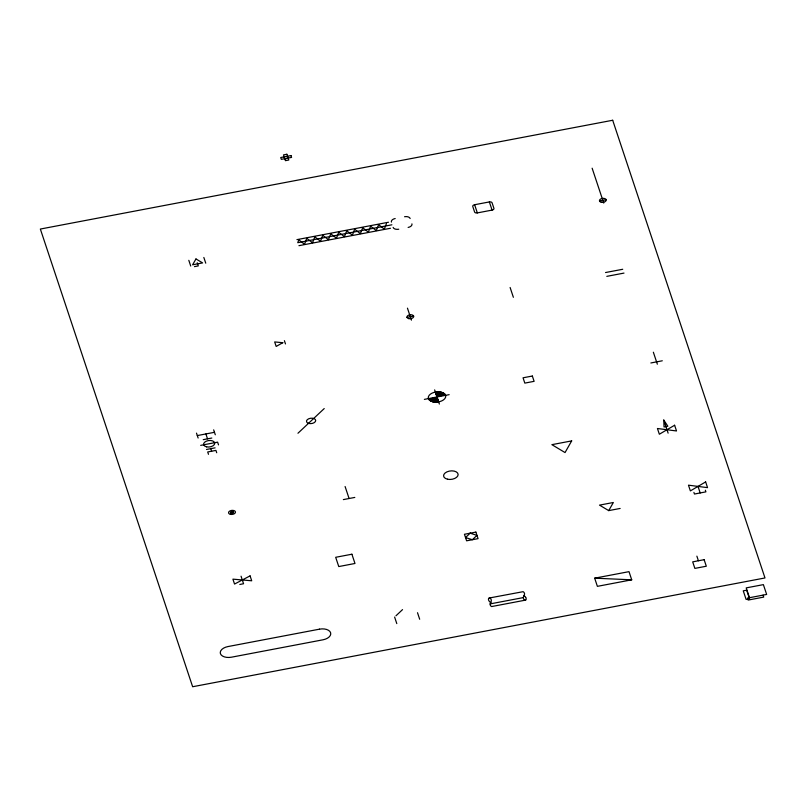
<?xml version="1.0" encoding="UTF-8"?>
<svg xmlns="http://www.w3.org/2000/svg" width="807" height="807" viewBox="0 0 807 807"><rect width="100%" height="100%" fill="white"/><g stroke="black" fill="none" stroke-linecap="round" stroke-linejoin="round"><path stroke-width="1.21" d="M386.422 223.68L384.314 229.097L378.584 224.699L376.304 230.59L370.625 226.232L368.345 232.113L362.666 227.766L360.386 233.647L354.656 229.249L352.366 235.14L346.697 230.782L344.407 236.663L338.728 232.315L336.448 238.196L330.719 233.798L328.439 239.689L322.76 235.331L320.48 241.212L314.801 236.855L312.521 242.746L306.791 238.347L304.501 244.239L298.822 239.881L297.733 242.695L391.889 224.8M608.7 510.619L613.35 502.499L599.52 505.121L608.7 510.619L620.149 508.45M297.954 433.248L324.222 408.564M395.965 615.791L402.532 609.618M490.807 602.647A9.714 5.639 -6.8 0 1 489.002 600.892A8.786 5.104 -6.8 0 1 488.477 599.339A5.013 2.915 -6.8 0 1 488.558 598.723A2.512 1.463 -6.8 0 1 488.891 598.179L489.698 598.027A2.512 1.463 -6.8 0 1 490.333 598.391A5.013 2.915 -6.8 0 1 490.787 598.895A8.786 5.104 -6.8 0 1 491.292 600.438A19.903 11.56 -6.8 0 1 490.807 602.647A6.567 3.813 -6.8 0 0 490.091 604.332A8.786 5.104 -6.8 0 0 490.585 605.684A5.013 2.915 -6.8 0 0 491.039 606.198A2.512 1.463 -6.8 0 0 491.675 606.551L525.761 600.075A2.512 1.463 -6.8 0 0 526.103 599.53A5.013 2.915 -6.8 0 0 526.184 598.915A8.786 5.104 -6.8 0 0 525.67 597.382M489.213 598.017L522.986 591.702A2.512 1.463 -6.8 0 1 523.622 592.056A5.013 2.915 -6.8 0 1 524.076 592.57A8.786 5.104 -6.8 0 1 524.57 593.922A6.567 3.813 -6.8 0 1 523.854 595.616A19.903 11.56 -6.8 0 0 523.36 597.795A8.786 5.104 -6.8 0 0 523.874 599.359A5.013 2.915 -6.8 0 0 524.328 599.873A2.512 1.463 -6.8 0 0 524.964 600.226L525.397 600.247M284.81 158.818L288.19 158.182M474.617 204.726L489.355 201.932A2.34 1.362 -6.8 0 1 492.078 202.799L493.924 208.357A2.34 1.362 -6.8 0 1 492.078 210.102L477.341 212.907A2.34 1.362 -6.8 0 1 474.607 212.029L472.761 206.471A2.34 1.362 -6.8 0 1 474.617 204.726L477.341 212.907M296.915 239.639L388.49 222.238M298.923 245.681L390.497 228.27M194.467 266.633L198.28 265.907L197.241 262.769M599.49 200.983L606.168 199.712M605.553 272.534L622.722 269.276M606.814 276.357L623.993 273.089M406.97 317.373L413.648 316.102M197.311 435.578L214.48 432.31M435.437 392.263L437.848 391.809M435.619 392.787L440.087 391.94M435.79 393.312L441.5 392.222M435.962 393.836L442.559 392.585M436.133 394.361L443.396 392.979M436.315 394.885L444.072 393.402M203.233 439.664L211.817 438.03M436.486 395.4L444.617 393.856M436.658 395.924L445.05 394.33M436.829 396.449L445.373 394.825M424.371 399.374L449.166 394.663M428.648 399.122L437.182 397.498M428.971 399.616L437.354 398.022M429.395 400.09L437.525 398.547M429.939 400.544L437.707 399.062M430.615 400.968L437.878 399.586M431.452 401.361L438.05 400.111M200.701 445.363L217.608 442.145L218.526 444.889M432.512 401.725L438.221 400.635M433.924 402.007L438.403 401.16M436.173 402.138L438.574 401.684M650.856 362.968L662.295 360.79M206.501 449.469L215.086 447.845M230.479 512.697L233.516 512.122M343.358 499.604L354.808 497.425M239.81 584.46L243.563 583.743L241.051 576.188M594.668 578.175L629.006 571.649L631.72 579.819L597.382 586.346L594.668 578.175L631.72 579.819M490.152 603.898L523.38 597.583M663.768 420.064L667.843 426.237L664.03 426.964L663.768 420.064L668.115 433.137M763.059 595.142L763.715 597.099L748.15 600.065L747.504 598.098L766.65 594.436L763.382 584.631L746.213 587.889L749.481 597.705M705.368 490.222L705.903 491.856L694.464 494.035L693.919 492.401M592.136 168.199L603.737 203.071M653.357 352.205L657.342 364.199M698.005 486.409L700.183 492.946M696.875 556.144L698.408 560.774M489.355 201.932L492.078 210.102M510.115 287.494L513.373 297.299M407.454 308.153L411.439 320.147M434.65 389.892L439.361 404.055M284.104 156.871L284.71 158.717M417.512 612.715L419.68 619.251M394.613 617.062L396.792 623.599M345.093 486.52L349.088 498.514M284.397 340.675L285.486 343.943M203.838 257.463L205.745 263.183M188.818 260.318L190.724 266.038M213.663 429.859L215.298 434.771M216.71 452.747L215.933 450.397L207.702 451.96L208.488 454.311M205.896 433.944L207.53 438.847M210.788 448.662L211.636 451.214M196.494 433.127L198.129 438.03M411.923 223.862A4.802 2.794 -6.8 0 1 408.12 227.433M404.559 216.73A4.802 2.794 -6.8 0 1 410.148 218.515M398.749 229.218A4.802 2.794 -6.8 0 1 393.15 227.423M391.425 222.076A4.751 2.764 -6.8 0 1 395.188 218.536M523.854 595.616A9.714 5.639 -6.8 0 1 525.66 597.362M571.679 440.894L565.041 452.566L551.887 444.657L571.679 440.894M195.97 258.956L192.591 264.807L202.607 262.911L195.97 258.956M470.158 533.185L465.528 537.543L472.337 539.722L476.967 535.364L470.158 533.185M674.612 425.249L659.349 434.227L657.443 428.507L676.518 430.968L674.612 425.249M705.641 481.91L690.378 490.898L688.472 485.178L707.547 487.64L705.641 481.91M282.793 342.713L276.176 346.435L274.673 341.936L282.793 342.713M250.079 575.885L234.544 584.056L232.91 579.144L251.713 580.788L250.079 575.885M286.878 154.258L283.509 154.894L285.426 160.664L288.795 160.018L286.878 154.258M290.964 155.569L280.725 157.516L281.34 159.352L291.579 157.405L290.964 155.569M612.695 120.263L40.35 229.047L192.641 686.737L764.986 577.953L612.695 120.263M532.348 376.032L523.047 377.797L524.812 383.113L534.113 381.338L532.348 376.032M351.902 554.217L335.682 557.294L338.769 566.564L354.979 563.478L351.902 554.217M475.878 532.095L464.439 534.274L466.607 540.811L478.057 538.642L475.878 532.095M319.532 629.157L227.957 646.568A9.513 5.528 -6.8 0 0 220.422 653.65A9.513 5.528 -6.8 0 0 231.488 657.191L323.062 639.79A9.513 5.528 -6.8 0 0 330.598 632.708A9.513 5.528 -6.8 0 0 319.532 629.157M704.138 559.685L692.688 561.864L694.867 568.4L706.307 566.221L704.138 559.685M746.687 590.169L743.257 590.825L746.112 599.409L749.542 598.754L746.687 590.169M601.255 202.234A3.41 1.987 -6.8 0 0 606.218 199.995A3.41 1.987 -6.8 0 0 601.003 198.815A3.41 1.987 -6.8 0 0 601.255 202.234M408.735 318.624A3.41 1.987 -6.8 0 0 413.709 316.394A3.41 1.987 -6.8 0 0 408.493 315.204A3.41 1.987 -6.8 0 0 408.735 318.624M206.592 446.856A5.609 3.258 -6.8 0 0 214.733 443.164A5.609 3.258 -6.8 0 0 206.148 441.237A5.609 3.258 -6.8 0 0 206.592 446.856M308.97 423.473A4.63 2.693 -6.8 0 0 315.698 420.417A4.63 2.693 -6.8 0 0 308.607 418.823A4.63 2.693 -6.8 0 0 308.97 423.473M432.986 401.836A8.776 5.094 -6.8 0 0 445.736 396.055A8.776 5.094 -6.8 0 0 432.3 393.029A8.776 5.094 -6.8 0 0 432.986 401.836M231.286 513.262A1.553 0.898 -6.8 0 0 233.546 512.243A1.553 0.898 -6.8 0 0 231.175 511.709A1.553 0.898 -6.8 0 0 231.286 513.262M230.399 514.341A3.49 2.028 -6.8 0 0 235.473 512.042A3.49 2.028 -6.8 0 0 230.126 510.841A3.49 2.028 -6.8 0 0 230.399 514.341M447.502 479.207A7.313 4.247 -6.8 0 0 458.124 474.395A7.313 4.247 -6.8 0 0 446.927 471.873A7.313 4.247 -6.8 0 0 447.502 479.207"/></g></svg>
